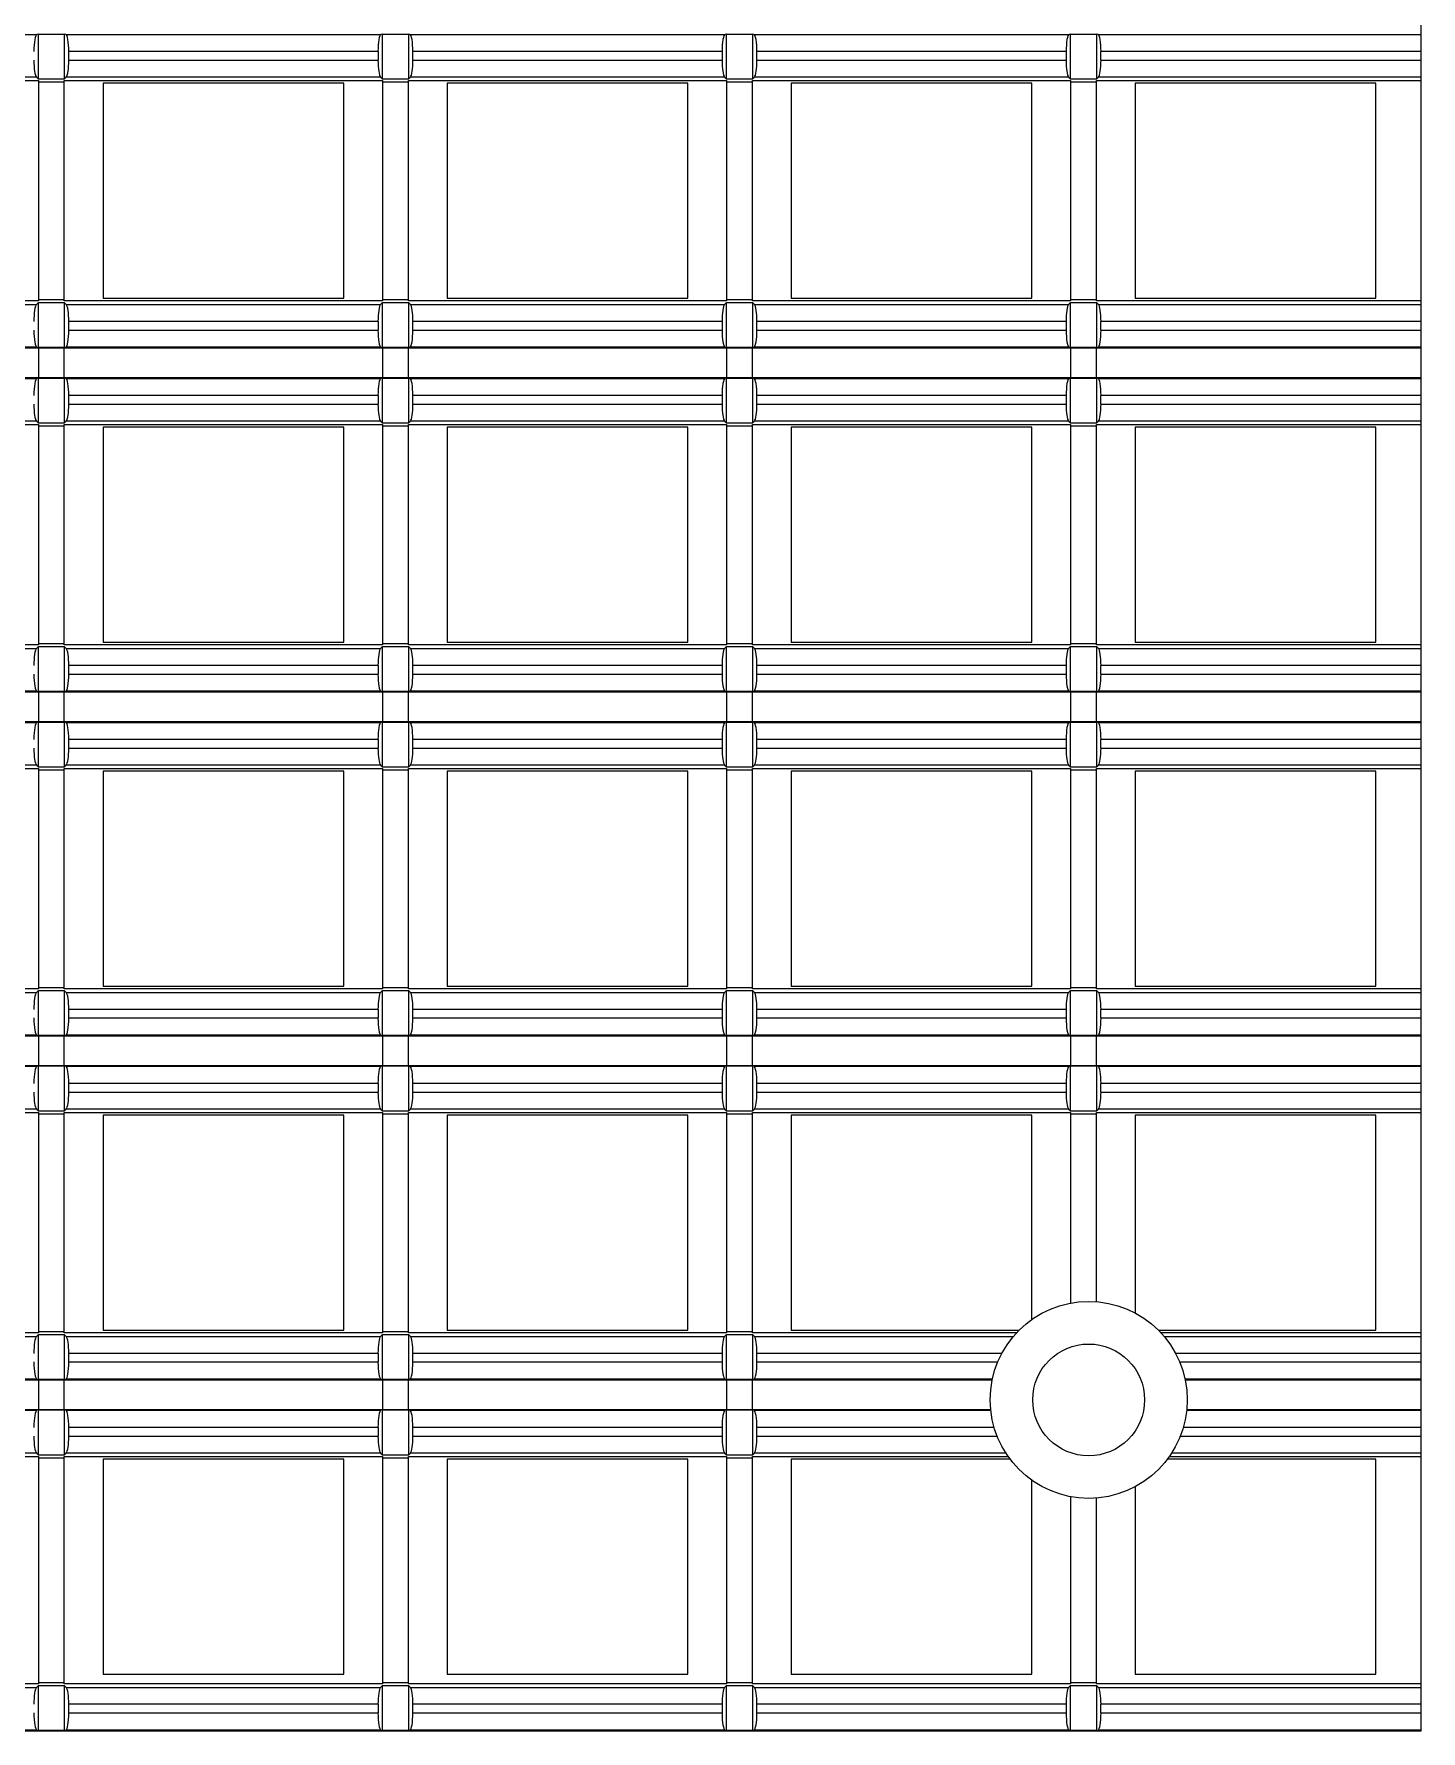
# Model space of a CAD drawing. Header units: inches. Extents: x 0 to 653, y 0 to 346.
# Drawn here: x 111.72 to 127.84, y 191.47 to 211.21 of the extents above; entities that cross this region are included whole.
import ezdxf

# ---------------------------------------------------------------- set-up
doc = ezdxf.new("R2010")
doc.units = ezdxf.units.IN
doc.header["$LTSCALE"] = 35.925693
doc.header["$MEASUREMENT"] = 0
doc.layers.get('0').update_dxf_attribs({"linetype": 'CONTINUOUS'})
doc.layers.add('2', color=7, linetype='CONTINUOUS')
doc.layers.add('71', color=7, linetype='CONTINUOUS')

msp = doc.modelspace()

# ---------------------------------------------------------------- linework, layer by layer
at = {"color": 3, "linetype": 'Continuous'}
msp.add_circle((123.981, 195.322), 0.65, dxfattribs=at)
at = {"layer": '2', "color": 132, "linetype": 'Continuous', "true_color": 0x00cccc}
for p, q in [((127.845, 191.471), (127.845, 319.291)), ((108.09, 211.201), (111.753, 211.201)), ((111.772, 211.204), (111.753, 211.201)), ((111.772, 210.681), (111.772, 211.204)), ((111.772, 211.204), (112.072, 211.204)), ((112.072, 211.204), (112.072, 210.681)), ((112.09, 211.201), (112.072, 211.204)), ((112.09, 211.201), (115.753, 211.201)), ((115.772, 211.204), (115.753, 211.201)), ((115.772, 210.681), (115.772, 211.204)), ((115.772, 211.204), (116.072, 211.204)), ((116.072, 211.204), (116.072, 210.681)), ((116.09, 211.201), (116.072, 211.204)), ((116.09, 211.201), (119.753, 211.201)), ((119.771, 211.204), (119.753, 211.201)), ((119.771, 210.681), (119.771, 211.204)), ((119.771, 211.204), (120.071, 211.204)), ((120.071, 211.204), (120.071, 210.681)), ((120.09, 211.201), (120.071, 211.204)), ((120.09, 211.201), (123.753, 211.201)), ((123.771, 211.204), (123.753, 211.201)), ((123.771, 210.681), (123.771, 211.204)), ((123.771, 211.204), (124.071, 211.204)), ((124.071, 211.204), (124.071, 210.681)), ((124.09, 211.201), (124.071, 211.204)), ((124.09, 211.201), (127.845, 211.201)), ((112.124, 210.901), (112.124, 211.001)), ((115.719, 211.001), (112.124, 211.001)), ((115.719, 211.001), (115.719, 210.901)), ((116.124, 210.901), (116.124, 211.001)), ((119.719, 211.001), (116.124, 211.001)), ((119.719, 211.001), (119.719, 210.901)), ((120.124, 210.901), (120.124, 211.001)), ((123.719, 211.001), (120.124, 211.001)), ((123.719, 211.001), (123.719, 210.901)), ((124.124, 210.901), (124.124, 211.001)), ((127.845, 211.001), (124.124, 211.001)), ((112.124, 210.901), (115.719, 210.901)), ((116.124, 210.901), (119.719, 210.901)), ((120.124, 210.901), (123.719, 210.901)), ((124.124, 210.901), (127.845, 210.901)), ((108.072, 210.663), (111.772, 210.663)), ((111.748, 210.704), (108.095, 210.704)), ((111.748, 210.704), (111.772, 210.681)), ((112.072, 210.681), (111.772, 210.681)), ((111.772, 210.663), (111.772, 208.101)), ((112.072, 210.645), (111.772, 210.645)), ((112.072, 210.681), (112.095, 210.704)), ((112.072, 208.101), (112.072, 210.663)), ((112.072, 210.663), (115.772, 210.663)), ((115.748, 210.704), (112.095, 210.704)), ((112.522, 210.632), (112.522, 208.132)), ((115.322, 210.632), (112.522, 210.632)), ((115.322, 208.132), (115.322, 210.632)), ((115.748, 210.704), (115.772, 210.681)), ((116.072, 210.681), (115.772, 210.681)), ((115.772, 210.663), (115.772, 208.101)), ((116.072, 210.645), (115.772, 210.645)), ((116.072, 210.681), (116.095, 210.704)), ((116.072, 208.101), (116.072, 210.663)), ((116.072, 210.663), (119.771, 210.663)), ((119.748, 210.704), (116.095, 210.704)), ((116.522, 210.632), (116.522, 208.132)), ((119.321, 210.632), (116.522, 210.632)), ((119.321, 208.132), (119.321, 210.632)), ((119.748, 210.704), (119.771, 210.681)), ((120.071, 210.681), (119.771, 210.681)), ((119.771, 210.663), (119.771, 208.101)), ((120.071, 210.645), (119.771, 210.645)), ((120.071, 210.681), (120.095, 210.704)), ((120.071, 208.101), (120.071, 210.663)), ((120.071, 210.663), (123.771, 210.663)), ((123.748, 210.704), (120.095, 210.704)), ((120.521, 210.632), (120.521, 208.132)), ((123.321, 210.632), (120.521, 210.632)), ((123.321, 208.132), (123.321, 210.632)), ((123.748, 210.704), (123.771, 210.681)), ((124.071, 210.681), (123.771, 210.681)), ((123.771, 210.663), (123.771, 208.101)), ((124.071, 210.645), (123.771, 210.645)), ((124.071, 210.681), (124.095, 210.704)), ((124.071, 208.101), (124.071, 210.663)), ((124.071, 210.663), (127.845, 210.663)), ((127.845, 210.704), (124.095, 210.704)), ((124.521, 210.632), (124.521, 208.132)), ((127.321, 210.632), (124.521, 210.632)), ((127.321, 208.132), (127.321, 210.632)), ((111.772, 208.101), (108.072, 208.101)), ((108.095, 208.06), (111.748, 208.06)), ((111.772, 208.083), (111.748, 208.06)), ((111.772, 208.118), (112.072, 208.118)), ((111.772, 207.559), (111.772, 208.083)), ((111.772, 208.083), (112.072, 208.083)), ((115.772, 208.101), (112.072, 208.101)), ((112.072, 208.083), (112.072, 207.559)), ((112.095, 208.06), (112.072, 208.083)), ((112.095, 208.06), (115.748, 208.06)), ((112.522, 208.132), (115.322, 208.132)), ((115.772, 208.083), (115.748, 208.06)), ((115.772, 208.118), (116.072, 208.118)), ((115.772, 207.559), (115.772, 208.083)), ((115.772, 208.083), (116.072, 208.083)), ((119.771, 208.101), (116.072, 208.101)), ((116.072, 208.083), (116.072, 207.559)), ((116.095, 208.06), (116.072, 208.083)), ((116.095, 208.06), (119.748, 208.06)), ((116.522, 208.132), (119.321, 208.132)), ((119.771, 208.083), (119.748, 208.06)), ((119.771, 208.118), (120.071, 208.118)), ((119.771, 207.559), (119.771, 208.083)), ((119.771, 208.083), (120.071, 208.083)), ((123.771, 208.101), (120.071, 208.101)), ((120.071, 208.083), (120.071, 207.559)), ((120.095, 208.06), (120.071, 208.083)), ((120.095, 208.06), (123.748, 208.06)), ((120.521, 208.132), (123.321, 208.132)), ((123.771, 208.083), (123.748, 208.06)), ((123.771, 208.118), (124.071, 208.118)), ((123.771, 207.559), (123.771, 208.083)), ((123.771, 208.083), (124.071, 208.083)), ((127.845, 208.101), (124.071, 208.101)), ((124.071, 208.083), (124.071, 207.559)), ((124.095, 208.06), (124.071, 208.083)), ((124.095, 208.06), (127.845, 208.06)), ((124.521, 208.132), (127.321, 208.132)), ((112.124, 207.763), (112.124, 207.863)), ((115.719, 207.863), (112.124, 207.863)), ((115.719, 207.863), (115.719, 207.763)), ((116.124, 207.763), (116.124, 207.863)), ((119.719, 207.863), (116.124, 207.863)), ((119.719, 207.863), (119.719, 207.763)), ((120.124, 207.763), (120.124, 207.863)), ((123.719, 207.863), (120.124, 207.863)), ((123.719, 207.863), (123.719, 207.763)), ((124.124, 207.763), (124.124, 207.863)), ((127.845, 207.863), (124.124, 207.863)), ((112.124, 207.763), (115.719, 207.763)), ((116.124, 207.763), (119.719, 207.763)), ((120.124, 207.763), (123.719, 207.763)), ((124.124, 207.763), (127.845, 207.763)), ((108.072, 207.556), (111.772, 207.556)), ((111.753, 207.563), (108.09, 207.563)), ((111.753, 207.563), (111.772, 207.559)), ((112.072, 207.559), (111.772, 207.559)), ((111.772, 207.556), (111.772, 207.208)), ((112.072, 207.552), (111.772, 207.552)), ((112.072, 207.559), (112.09, 207.563)), ((112.072, 207.208), (112.072, 207.556)), ((112.072, 207.556), (115.772, 207.556)), ((115.753, 207.563), (112.09, 207.563)), ((115.753, 207.563), (115.772, 207.559)), ((116.072, 207.559), (115.772, 207.559)), ((115.772, 207.556), (115.772, 207.208)), ((116.072, 207.552), (115.772, 207.552)), ((116.072, 207.559), (116.09, 207.563)), ((116.072, 207.208), (116.072, 207.556)), ((116.072, 207.556), (119.771, 207.556)), ((119.753, 207.563), (116.09, 207.563)), ((119.753, 207.563), (119.771, 207.559)), ((120.071, 207.559), (119.771, 207.559)), ((119.771, 207.556), (119.771, 207.208)), ((120.071, 207.552), (119.771, 207.552)), ((120.071, 207.559), (120.09, 207.563)), ((120.071, 207.208), (120.071, 207.556)), ((120.071, 207.556), (123.771, 207.556)), ((123.753, 207.563), (120.09, 207.563)), ((123.753, 207.563), (123.771, 207.559)), ((124.071, 207.559), (123.771, 207.559)), ((123.771, 207.556), (123.771, 207.208)), ((124.071, 207.552), (123.771, 207.552)), ((124.071, 207.559), (124.09, 207.563)), ((124.071, 207.208), (124.071, 207.556)), ((124.071, 207.556), (127.845, 207.556)), ((127.845, 207.563), (124.09, 207.563)), ((111.772, 207.208), (108.072, 207.208)), ((108.09, 207.201), (111.753, 207.201)), ((111.772, 207.204), (111.753, 207.201)), ((111.772, 207.211), (112.072, 207.211)), ((111.772, 206.681), (111.772, 207.204)), ((111.772, 207.204), (112.072, 207.204)), ((115.772, 207.208), (112.072, 207.208)), ((112.072, 207.204), (112.072, 206.681)), ((112.09, 207.201), (112.072, 207.204)), ((112.09, 207.201), (115.753, 207.201)), ((115.772, 207.204), (115.753, 207.201)), ((115.772, 207.211), (116.072, 207.211)), ((115.772, 206.681), (115.772, 207.204)), ((115.772, 207.204), (116.072, 207.204)), ((119.771, 207.208), (116.072, 207.208)), ((116.072, 207.204), (116.072, 206.681)), ((116.09, 207.201), (116.072, 207.204)), ((116.09, 207.201), (119.753, 207.201)), ((119.771, 207.204), (119.753, 207.201)), ((119.771, 207.211), (120.071, 207.211)), ((119.771, 206.681), (119.771, 207.204)), ((119.771, 207.204), (120.071, 207.204)), ((123.771, 207.208), (120.071, 207.208)), ((120.071, 207.204), (120.071, 206.681)), ((120.09, 207.201), (120.071, 207.204)), ((120.09, 207.201), (123.753, 207.201)), ((123.771, 207.204), (123.753, 207.201)), ((123.771, 207.211), (124.071, 207.211)), ((123.771, 206.681), (123.771, 207.204)), ((123.771, 207.204), (124.071, 207.204)), ((127.845, 207.208), (124.071, 207.208)), ((124.071, 207.204), (124.071, 206.681)), ((124.09, 207.201), (124.071, 207.204)), ((124.09, 207.201), (127.845, 207.201)), ((112.124, 206.901), (112.124, 207.001)), ((115.719, 207.001), (112.124, 207.001)), ((112.124, 206.901), (115.719, 206.901)), ((115.719, 207.001), (115.719, 206.901)), ((116.124, 206.901), (116.124, 207.001)), ((119.719, 207.001), (116.124, 207.001)), ((116.124, 206.901), (119.719, 206.901)), ((119.719, 207.001), (119.719, 206.901)), ((120.124, 206.901), (120.124, 207.001)), ((123.719, 207.001), (120.124, 207.001)), ((120.124, 206.901), (123.719, 206.901)), ((123.719, 207.001), (123.719, 206.901)), ((124.124, 206.901), (124.124, 207.001)), ((127.845, 207.001), (124.124, 207.001)), ((124.124, 206.901), (127.845, 206.901)), ((108.072, 206.663), (111.772, 206.663)), ((111.748, 206.704), (108.095, 206.704)), ((111.748, 206.704), (111.772, 206.681)), ((112.072, 206.681), (111.772, 206.681)), ((111.772, 206.663), (111.772, 204.101)), ((112.072, 206.646), (111.772, 206.646)), ((112.072, 206.681), (112.095, 206.704)), ((112.072, 204.101), (112.072, 206.663)), ((112.072, 206.663), (115.772, 206.663)), ((115.748, 206.704), (112.095, 206.704)), ((112.522, 206.632), (112.522, 204.132)), ((115.322, 206.632), (112.522, 206.632)), ((115.322, 204.132), (115.322, 206.632)), ((115.748, 206.704), (115.772, 206.681)), ((116.072, 206.681), (115.772, 206.681)), ((115.772, 206.663), (115.772, 204.101)), ((116.072, 206.646), (115.772, 206.646)), ((116.072, 206.681), (116.095, 206.704)), ((116.072, 204.101), (116.072, 206.663)), ((116.072, 206.663), (119.771, 206.663)), ((119.748, 206.704), (116.095, 206.704)), ((116.522, 206.632), (116.522, 204.132)), ((119.321, 206.632), (116.522, 206.632)), ((119.321, 204.132), (119.321, 206.632)), ((119.748, 206.704), (119.771, 206.681)), ((120.071, 206.681), (119.771, 206.681)), ((119.771, 206.663), (119.771, 204.101)), ((120.071, 206.646), (119.771, 206.646)), ((120.071, 206.681), (120.095, 206.704)), ((120.071, 204.101), (120.071, 206.663)), ((120.071, 206.663), (123.771, 206.663)), ((123.748, 206.704), (120.095, 206.704)), ((120.521, 206.632), (120.521, 204.132)), ((123.321, 206.632), (120.521, 206.632)), ((123.321, 204.132), (123.321, 206.632)), ((123.748, 206.704), (123.771, 206.681)), ((124.071, 206.681), (123.771, 206.681)), ((123.771, 206.663), (123.771, 204.101)), ((124.071, 206.646), (123.771, 206.646)), ((124.071, 206.681), (124.095, 206.704)), ((124.071, 204.101), (124.071, 206.663)), ((124.071, 206.663), (127.845, 206.663)), ((127.845, 206.704), (124.095, 206.704)), ((124.521, 206.632), (124.521, 204.132)), ((127.321, 206.632), (124.521, 206.632)), ((127.321, 204.132), (127.321, 206.632)), ((111.772, 204.101), (108.072, 204.101)), ((108.095, 204.06), (111.748, 204.06)), ((111.772, 204.083), (111.748, 204.06)), ((111.772, 204.118), (112.072, 204.118)), ((111.772, 203.559), (111.772, 204.083)), ((111.772, 204.083), (112.072, 204.083)), ((115.772, 204.101), (112.072, 204.101)), ((112.072, 204.083), (112.072, 203.559)), ((112.095, 204.06), (112.072, 204.083)), ((112.095, 204.06), (115.748, 204.06)), ((112.522, 204.132), (115.322, 204.132)), ((115.772, 204.083), (115.748, 204.06)), ((115.772, 204.118), (116.072, 204.118)), ((115.772, 203.559), (115.772, 204.083)), ((115.772, 204.083), (116.072, 204.083)), ((119.771, 204.101), (116.072, 204.101)), ((116.072, 204.083), (116.072, 203.559)), ((116.095, 204.06), (116.072, 204.083)), ((116.095, 204.06), (119.748, 204.06)), ((116.522, 204.132), (119.321, 204.132)), ((119.771, 204.083), (119.748, 204.06)), ((119.771, 204.118), (120.071, 204.118)), ((119.771, 203.559), (119.771, 204.083)), ((119.771, 204.083), (120.071, 204.083)), ((123.771, 204.101), (120.071, 204.101)), ((120.071, 204.083), (120.071, 203.559)), ((120.095, 204.06), (120.071, 204.083)), ((120.095, 204.06), (123.748, 204.06)), ((120.521, 204.132), (123.321, 204.132)), ((123.771, 204.083), (123.748, 204.06)), ((123.771, 204.118), (124.071, 204.118)), ((123.771, 203.559), (123.771, 204.083)), ((123.771, 204.083), (124.071, 204.083)), ((127.845, 204.101), (124.071, 204.101)), ((124.071, 204.083), (124.071, 203.559)), ((124.095, 204.06), (124.071, 204.083)), ((124.095, 204.06), (127.845, 204.06)), ((124.521, 204.132), (127.321, 204.132)), ((112.124, 203.763), (112.124, 203.863)), ((115.719, 203.863), (112.124, 203.863)), ((115.719, 203.863), (115.719, 203.763)), ((116.124, 203.763), (116.124, 203.863)), ((119.719, 203.863), (116.124, 203.863)), ((119.719, 203.863), (119.719, 203.763)), ((120.124, 203.763), (120.124, 203.863)), ((123.719, 203.863), (120.124, 203.863)), ((123.719, 203.863), (123.719, 203.763)), ((124.124, 203.763), (124.124, 203.863)), ((127.845, 203.863), (124.124, 203.863)), ((112.124, 203.763), (115.719, 203.763)), ((116.124, 203.763), (119.719, 203.763)), ((120.124, 203.763), (123.719, 203.763)), ((124.124, 203.763), (127.845, 203.763)), ((108.072, 203.556), (111.772, 203.556)), ((111.753, 203.563), (108.09, 203.563)), ((111.753, 203.563), (111.772, 203.559)), ((112.072, 203.559), (111.772, 203.559)), ((111.772, 203.556), (111.772, 203.208)), ((112.072, 203.552), (111.772, 203.552)), ((112.072, 203.559), (112.09, 203.563)), ((112.072, 203.208), (112.072, 203.556)), ((112.072, 203.556), (115.772, 203.556)), ((115.753, 203.563), (112.09, 203.563)), ((115.753, 203.563), (115.772, 203.559)), ((116.072, 203.559), (115.772, 203.559)), ((115.772, 203.556), (115.772, 203.208)), ((116.072, 203.552), (115.772, 203.552)), ((116.072, 203.559), (116.09, 203.563)), ((116.072, 203.208), (116.072, 203.556)), ((116.072, 203.556), (119.771, 203.556)), ((119.753, 203.563), (116.09, 203.563)), ((119.753, 203.563), (119.771, 203.559)), ((120.071, 203.559), (119.771, 203.559)), ((119.771, 203.556), (119.771, 203.208)), ((120.071, 203.552), (119.771, 203.552)), ((120.071, 203.559), (120.09, 203.563)), ((120.071, 203.208), (120.071, 203.556)), ((120.071, 203.556), (123.771, 203.556)), ((123.753, 203.563), (120.09, 203.563)), ((123.753, 203.563), (123.771, 203.559)), ((124.071, 203.559), (123.771, 203.559)), ((123.771, 203.556), (123.771, 203.208)), ((124.071, 203.552), (123.771, 203.552)), ((124.071, 203.559), (124.09, 203.563)), ((124.071, 203.208), (124.071, 203.556)), ((124.071, 203.556), (127.845, 203.556)), ((127.845, 203.563), (124.09, 203.563)), ((111.772, 203.208), (108.072, 203.208)), ((108.09, 203.201), (111.753, 203.201)), ((111.772, 203.204), (111.753, 203.201)), ((111.772, 203.211), (112.072, 203.211)), ((111.772, 202.681), (111.772, 203.204)), ((111.772, 203.204), (112.072, 203.204)), ((115.772, 203.208), (112.072, 203.208)), ((112.072, 203.204), (112.072, 202.681)), ((112.09, 203.201), (112.072, 203.204)), ((112.09, 203.201), (115.753, 203.201)), ((115.772, 203.204), (115.753, 203.201)), ((115.772, 203.211), (116.072, 203.211)), ((115.772, 202.681), (115.772, 203.204)), ((115.772, 203.204), (116.072, 203.204)), ((119.771, 203.208), (116.072, 203.208)), ((116.072, 203.204), (116.072, 202.681)), ((116.09, 203.201), (116.072, 203.204)), ((116.09, 203.201), (119.753, 203.201)), ((119.771, 203.204), (119.753, 203.201)), ((119.771, 203.211), (120.071, 203.211)), ((119.771, 202.681), (119.771, 203.204)), ((119.771, 203.204), (120.071, 203.204)), ((123.771, 203.208), (120.071, 203.208)), ((120.071, 203.204), (120.071, 202.681)), ((120.09, 203.201), (120.071, 203.204)), ((120.09, 203.201), (123.753, 203.201)), ((123.771, 203.204), (123.753, 203.201)), ((123.771, 203.211), (124.071, 203.211)), ((123.771, 202.681), (123.771, 203.204)), ((123.771, 203.204), (124.071, 203.204)), ((127.845, 203.208), (124.071, 203.208)), ((124.071, 203.204), (124.071, 202.681)), ((124.09, 203.201), (124.071, 203.204)), ((124.09, 203.201), (127.845, 203.201)), ((112.124, 202.901), (112.124, 203.001)), ((115.719, 203.001), (112.124, 203.001)), ((112.124, 202.901), (115.719, 202.901)), ((115.719, 203.001), (115.719, 202.901)), ((116.124, 202.901), (116.124, 203.001)), ((119.719, 203.001), (116.124, 203.001)), ((116.124, 202.901), (119.719, 202.901)), ((119.719, 203.001), (119.719, 202.901)), ((120.124, 202.901), (120.124, 203.001)), ((123.719, 203.001), (120.124, 203.001)), ((120.124, 202.901), (123.719, 202.901)), ((123.719, 203.001), (123.719, 202.901)), ((124.124, 202.901), (124.124, 203.001)), ((127.845, 203.001), (124.124, 203.001)), ((124.124, 202.901), (127.845, 202.901)), ((111.748, 202.704), (108.095, 202.704)), ((111.748, 202.704), (111.772, 202.681)), ((112.072, 202.681), (111.772, 202.681)), ((112.072, 202.681), (112.095, 202.704)), ((115.748, 202.704), (112.095, 202.704)), ((115.748, 202.704), (115.772, 202.681)), ((116.072, 202.681), (115.772, 202.681)), ((116.072, 202.681), (116.095, 202.704)), ((119.748, 202.704), (116.095, 202.704)), ((119.748, 202.704), (119.771, 202.681)), ((120.071, 202.681), (119.771, 202.681)), ((120.071, 202.681), (120.095, 202.704)), ((123.748, 202.704), (120.095, 202.704)), ((123.748, 202.704), (123.771, 202.681)), ((124.071, 202.681), (123.771, 202.681)), ((124.071, 202.681), (124.095, 202.704)), ((127.845, 202.704), (124.095, 202.704)), ((108.072, 202.663), (111.772, 202.663)), ((111.772, 202.663), (111.772, 200.101)), ((112.072, 202.646), (111.772, 202.646)), ((112.072, 200.101), (112.072, 202.663)), ((112.072, 202.663), (115.772, 202.663)), ((112.522, 202.632), (112.522, 200.132)), ((115.322, 202.632), (112.522, 202.632)), ((115.322, 200.132), (115.322, 202.632)), ((115.772, 202.663), (115.772, 200.101)), ((116.072, 202.646), (115.772, 202.646)), ((116.072, 200.101), (116.072, 202.663)), ((116.072, 202.663), (119.771, 202.663)), ((116.522, 202.632), (116.522, 200.132)), ((119.321, 202.632), (116.522, 202.632)), ((119.321, 200.132), (119.321, 202.632)), ((119.771, 202.663), (119.771, 200.101)), ((120.071, 202.646), (119.771, 202.646)), ((120.071, 200.101), (120.071, 202.663)), ((120.071, 202.663), (123.771, 202.663)), ((120.521, 202.632), (120.521, 200.132)), ((123.321, 202.632), (120.521, 202.632)), ((123.321, 200.132), (123.321, 202.632)), ((123.771, 202.663), (123.771, 200.101)), ((124.071, 202.646), (123.771, 202.646)), ((124.071, 200.101), (124.071, 202.663)), ((124.071, 202.663), (127.845, 202.663)), ((124.521, 202.632), (124.521, 200.132)), ((127.321, 202.632), (124.521, 202.632)), ((127.321, 200.132), (127.321, 202.632)), ((111.772, 200.118), (112.072, 200.118)), ((112.522, 200.132), (115.322, 200.132)), ((115.772, 200.118), (116.072, 200.118)), ((116.522, 200.132), (119.321, 200.132)), ((119.771, 200.118), (120.071, 200.118)), ((120.521, 200.132), (123.321, 200.132)), ((123.771, 200.118), (124.071, 200.118)), ((124.521, 200.132), (127.321, 200.132)), ((111.772, 200.101), (108.072, 200.101)), ((108.095, 200.06), (111.748, 200.06)), ((111.772, 200.083), (111.748, 200.06)), ((111.772, 199.559), (111.772, 200.083)), ((111.772, 200.083), (112.072, 200.083)), ((115.772, 200.101), (112.072, 200.101)), ((112.072, 200.083), (112.072, 199.559)), ((112.095, 200.06), (112.072, 200.083)), ((112.095, 200.06), (115.748, 200.06)), ((115.772, 200.083), (115.748, 200.06)), ((115.772, 199.559), (115.772, 200.083)), ((115.772, 200.083), (116.072, 200.083)), ((119.771, 200.101), (116.072, 200.101)), ((116.072, 200.083), (116.072, 199.559)), ((116.095, 200.06), (116.072, 200.083)), ((116.095, 200.06), (119.748, 200.06)), ((119.771, 200.083), (119.748, 200.06)), ((119.771, 199.559), (119.771, 200.083)), ((119.771, 200.083), (120.071, 200.083)), ((123.771, 200.101), (120.071, 200.101)), ((120.071, 200.083), (120.071, 199.559)), ((120.095, 200.06), (120.071, 200.083)), ((120.095, 200.06), (123.748, 200.06)), ((123.771, 200.083), (123.748, 200.06)), ((123.771, 199.559), (123.771, 200.083)), ((123.771, 200.083), (124.071, 200.083)), ((127.845, 200.101), (124.071, 200.101)), ((124.071, 200.083), (124.071, 199.559)), ((124.095, 200.06), (124.071, 200.083)), ((124.095, 200.06), (127.845, 200.06)), ((112.124, 199.763), (112.124, 199.863)), ((115.719, 199.863), (112.124, 199.863)), ((112.124, 199.763), (115.719, 199.763)), ((115.719, 199.863), (115.719, 199.763)), ((116.124, 199.763), (116.124, 199.863)), ((119.719, 199.863), (116.124, 199.863)), ((116.124, 199.763), (119.719, 199.763)), ((119.719, 199.863), (119.719, 199.763)), ((120.124, 199.763), (120.124, 199.863)), ((123.719, 199.863), (120.124, 199.863)), ((120.124, 199.763), (123.719, 199.763)), ((123.719, 199.863), (123.719, 199.763)), ((124.124, 199.763), (124.124, 199.863)), ((127.845, 199.863), (124.124, 199.863)), ((124.124, 199.763), (127.845, 199.763)), ((108.072, 199.556), (111.772, 199.556)), ((111.753, 199.563), (108.09, 199.563)), ((111.753, 199.563), (111.772, 199.559)), ((112.072, 199.559), (111.772, 199.559)), ((111.772, 199.556), (111.772, 199.208)), ((112.072, 199.552), (111.772, 199.552)), ((112.072, 199.559), (112.09, 199.563)), ((112.072, 199.208), (112.072, 199.556)), ((112.072, 199.556), (115.772, 199.556)), ((115.753, 199.563), (112.09, 199.563)), ((115.753, 199.563), (115.772, 199.559)), ((116.072, 199.559), (115.772, 199.559)), ((115.772, 199.556), (115.772, 199.208)), ((116.072, 199.552), (115.772, 199.552)), ((116.072, 199.559), (116.09, 199.563)), ((116.072, 199.208), (116.072, 199.556)), ((116.072, 199.556), (119.771, 199.556)), ((119.753, 199.563), (116.09, 199.563)), ((119.753, 199.563), (119.771, 199.559)), ((120.071, 199.559), (119.771, 199.559)), ((119.771, 199.556), (119.771, 199.208)), ((120.071, 199.552), (119.771, 199.552)), ((120.071, 199.559), (120.09, 199.563)), ((120.071, 199.208), (120.071, 199.556)), ((120.071, 199.556), (123.771, 199.556)), ((123.753, 199.563), (120.09, 199.563)), ((123.753, 199.563), (123.771, 199.559)), ((124.071, 199.559), (123.771, 199.559)), ((123.771, 199.556), (123.771, 199.208)), ((124.071, 199.552), (123.771, 199.552)), ((124.071, 199.559), (124.09, 199.563)), ((124.071, 199.208), (124.071, 199.556)), ((124.071, 199.556), (127.845, 199.556)), ((127.845, 199.563), (124.09, 199.563)), ((111.772, 199.208), (108.072, 199.208)), ((108.09, 199.201), (111.753, 199.201)), ((111.772, 199.205), (111.753, 199.201)), ((111.772, 199.212), (112.072, 199.212)), ((111.772, 198.681), (111.772, 199.205)), ((111.772, 199.205), (112.072, 199.205)), ((115.772, 199.208), (112.072, 199.208)), ((112.072, 199.205), (112.072, 198.681)), ((112.09, 199.201), (112.072, 199.205)), ((112.09, 199.201), (115.753, 199.201)), ((115.772, 199.205), (115.753, 199.201)), ((115.772, 199.212), (116.072, 199.212)), ((115.772, 198.681), (115.772, 199.205)), ((115.772, 199.205), (116.072, 199.205)), ((119.771, 199.208), (116.072, 199.208)), ((116.072, 199.205), (116.072, 198.681)), ((116.09, 199.201), (116.072, 199.205)), ((116.09, 199.201), (119.753, 199.201)), ((119.771, 199.205), (119.753, 199.201)), ((119.771, 199.212), (120.071, 199.212)), ((119.771, 198.681), (119.771, 199.205)), ((119.771, 199.205), (120.071, 199.205)), ((123.771, 199.208), (120.071, 199.208)), ((120.071, 199.205), (120.071, 198.681)), ((120.09, 199.201), (120.071, 199.205)), ((120.09, 199.201), (123.753, 199.201)), ((123.771, 199.205), (123.753, 199.201)), ((123.771, 199.212), (124.071, 199.212)), ((123.771, 198.681), (123.771, 199.205)), ((123.771, 199.205), (124.071, 199.205)), ((127.845, 199.208), (124.071, 199.208)), ((124.071, 199.205), (124.071, 198.681)), ((124.09, 199.201), (124.071, 199.205)), ((124.09, 199.201), (127.845, 199.201)), ((112.124, 198.901), (112.124, 199.001)), ((115.719, 199.001), (112.124, 199.001)), ((115.719, 199.001), (115.719, 198.901)), ((116.124, 198.901), (116.124, 199.001)), ((119.719, 199.001), (116.124, 199.001)), ((119.719, 199.001), (119.719, 198.901)), ((120.124, 198.901), (120.124, 199.001)), ((123.719, 199.001), (120.124, 199.001)), ((123.719, 199.001), (123.719, 198.901)), ((124.124, 198.901), (124.124, 199.001)), ((127.845, 199.001), (124.124, 199.001)), ((112.124, 198.901), (115.719, 198.901)), ((116.124, 198.901), (119.719, 198.901)), ((120.124, 198.901), (123.719, 198.901)), ((124.124, 198.901), (127.845, 198.901)), ((108.072, 198.663), (111.772, 198.663)), ((111.748, 198.704), (108.095, 198.704)), ((111.748, 198.704), (111.772, 198.681)), ((112.072, 198.681), (111.772, 198.681)), ((111.772, 198.663), (111.772, 196.101)), ((112.072, 198.646), (111.772, 198.646)), ((112.072, 198.681), (112.095, 198.704)), ((112.072, 196.101), (112.072, 198.663)), ((112.072, 198.663), (115.772, 198.663)), ((115.748, 198.704), (112.095, 198.704)), ((112.522, 198.632), (112.522, 196.132)), ((115.322, 198.632), (112.522, 198.632)), ((115.322, 196.132), (115.322, 198.632)), ((115.748, 198.704), (115.772, 198.681)), ((116.072, 198.681), (115.772, 198.681)), ((115.772, 198.663), (115.772, 196.101)), ((116.072, 198.646), (115.772, 198.646)), ((116.072, 198.681), (116.095, 198.704)), ((116.072, 196.101), (116.072, 198.663)), ((116.072, 198.663), (119.771, 198.663)), ((119.748, 198.704), (116.095, 198.704)), ((116.522, 198.632), (116.522, 196.132)), ((119.321, 198.632), (116.522, 198.632)), ((119.321, 196.132), (119.321, 198.632)), ((119.748, 198.704), (119.771, 198.681)), ((120.071, 198.681), (119.771, 198.681)), ((119.771, 198.663), (119.771, 196.101)), ((120.071, 198.646), (119.771, 198.646)), ((120.071, 198.681), (120.095, 198.704)), ((120.071, 196.101), (120.071, 198.663)), ((120.071, 198.663), (123.771, 198.663)), ((123.748, 198.704), (120.095, 198.704)), ((120.521, 198.632), (120.521, 196.132)), ((123.321, 198.632), (120.521, 198.632)), ((123.321, 196.259), (123.321, 198.632)), ((123.748, 198.704), (123.771, 198.681)), ((124.071, 198.681), (123.771, 198.681)), ((123.771, 198.663), (123.771, 196.448)), ((124.071, 198.646), (123.771, 198.646)), ((124.071, 198.681), (124.095, 198.704)), ((124.071, 196.464), (124.071, 198.663)), ((124.071, 198.663), (127.845, 198.663)), ((127.845, 198.704), (124.095, 198.704)), ((124.521, 198.632), (124.521, 196.332)), ((127.321, 198.632), (124.521, 198.632)), ((127.321, 196.132), (127.321, 198.632)), ((111.772, 196.101), (108.072, 196.101)), ((108.095, 196.06), (111.748, 196.06)), ((111.772, 196.083), (111.748, 196.06)), ((111.772, 196.118), (112.072, 196.118)), ((111.772, 195.56), (111.772, 196.083)), ((111.772, 196.083), (112.072, 196.083)), ((115.772, 196.101), (112.072, 196.101)), ((112.072, 196.083), (112.072, 195.56)), ((112.095, 196.06), (112.072, 196.083)), ((112.095, 196.06), (115.748, 196.06)), ((112.522, 196.132), (115.322, 196.132)), ((115.772, 196.083), (115.748, 196.06)), ((115.772, 196.118), (116.072, 196.118)), ((115.772, 195.56), (115.772, 196.083)), ((115.772, 196.083), (116.072, 196.083)), ((119.771, 196.101), (116.072, 196.101)), ((116.072, 196.083), (116.072, 195.56)), ((116.095, 196.06), (116.072, 196.083)), ((116.095, 196.06), (119.748, 196.06)), ((116.522, 196.132), (119.321, 196.132)), ((119.771, 196.083), (119.748, 196.06)), ((119.771, 196.118), (120.071, 196.118)), ((119.771, 195.56), (119.771, 196.083)), ((119.771, 196.083), (120.071, 196.083)), ((123.141, 196.101), (120.071, 196.101)), ((120.071, 196.083), (120.071, 195.56)), ((120.095, 196.06), (120.071, 196.083)), ((120.095, 196.06), (123.105, 196.06)), ((120.521, 196.132), (123.171, 196.132)), ((124.791, 196.132), (127.321, 196.132)), ((127.845, 196.101), (124.821, 196.101)), ((124.858, 196.06), (127.845, 196.06)), ((112.124, 195.763), (112.124, 195.863)), ((115.719, 195.863), (112.124, 195.863)), ((115.719, 195.863), (115.719, 195.763)), ((116.124, 195.763), (116.124, 195.863)), ((119.719, 195.863), (116.124, 195.863)), ((119.719, 195.863), (119.719, 195.763)), ((120.124, 195.763), (120.124, 195.863)), ((122.971, 195.863), (120.124, 195.863)), ((127.845, 195.863), (124.991, 195.863)), ((112.124, 195.763), (115.719, 195.763)), ((116.124, 195.763), (119.719, 195.763)), ((120.124, 195.763), (122.924, 195.763)), ((125.038, 195.763), (127.845, 195.763)), ((108.072, 195.556), (111.772, 195.556)), ((111.753, 195.563), (108.09, 195.563)), ((111.753, 195.563), (111.772, 195.56)), ((112.072, 195.56), (111.772, 195.56)), ((111.772, 195.556), (111.772, 195.208)), ((112.072, 195.553), (111.772, 195.553)), ((112.072, 195.56), (112.09, 195.563)), ((112.072, 195.208), (112.072, 195.556)), ((112.072, 195.556), (115.772, 195.556)), ((115.753, 195.563), (112.09, 195.563)), ((115.753, 195.563), (115.772, 195.56)), ((116.072, 195.56), (115.772, 195.56)), ((115.772, 195.556), (115.772, 195.208)), ((116.072, 195.553), (115.772, 195.553)), ((116.072, 195.56), (116.09, 195.563)), ((116.072, 195.208), (116.072, 195.556)), ((116.072, 195.556), (119.771, 195.556)), ((119.753, 195.563), (116.09, 195.563)), ((119.753, 195.563), (119.771, 195.56)), ((120.071, 195.56), (119.771, 195.56)), ((119.771, 195.556), (119.771, 195.208)), ((120.071, 195.553), (119.771, 195.553)), ((120.071, 195.56), (120.09, 195.563)), ((120.071, 195.208), (120.071, 195.556)), ((120.071, 195.556), (122.86, 195.556)), ((122.861, 195.563), (120.09, 195.563)), ((127.845, 195.563), (125.101, 195.563)), ((125.102, 195.556), (127.845, 195.556)), ((111.772, 195.208), (108.072, 195.208)), ((108.09, 195.201), (111.753, 195.201)), ((111.772, 195.205), (111.753, 195.201)), ((111.772, 195.212), (112.072, 195.212)), ((111.772, 194.681), (111.772, 195.205)), ((111.772, 195.205), (112.072, 195.205)), ((115.772, 195.208), (112.072, 195.208)), ((112.072, 195.205), (112.072, 194.681)), ((112.09, 195.201), (112.072, 195.205)), ((112.09, 195.201), (115.753, 195.201)), ((115.772, 195.205), (115.753, 195.201)), ((115.772, 195.212), (116.072, 195.212)), ((115.772, 194.681), (115.772, 195.205)), ((115.772, 195.205), (116.072, 195.205)), ((119.771, 195.208), (116.072, 195.208)), ((116.072, 195.205), (116.072, 194.681)), ((116.09, 195.201), (116.072, 195.205)), ((116.09, 195.201), (119.753, 195.201)), ((119.771, 195.205), (119.753, 195.201)), ((119.771, 195.212), (120.071, 195.212)), ((119.771, 194.681), (119.771, 195.205)), ((119.771, 195.205), (120.071, 195.205)), ((122.841, 195.208), (120.071, 195.208)), ((120.071, 195.205), (120.071, 194.681)), ((120.09, 195.201), (120.071, 195.205)), ((120.09, 195.201), (122.842, 195.201)), ((125.12, 195.201), (127.845, 195.201)), ((127.845, 195.208), (125.121, 195.208)), ((112.124, 194.901), (112.124, 195.001)), ((115.719, 195.001), (112.124, 195.001)), ((115.719, 195.001), (115.719, 194.901)), ((116.124, 194.901), (116.124, 195.001)), ((119.719, 195.001), (116.124, 195.001)), ((119.719, 195.001), (119.719, 194.901)), ((120.124, 194.901), (120.124, 195.001)), ((122.882, 195.001), (120.124, 195.001)), ((127.845, 195.001), (125.081, 195.001)), ((112.124, 194.901), (115.719, 194.901)), ((116.124, 194.901), (119.719, 194.901)), ((120.124, 194.901), (122.916, 194.901)), ((125.046, 194.901), (127.845, 194.901)), ((108.072, 194.663), (111.772, 194.663)), ((111.748, 194.704), (108.095, 194.704)), ((111.748, 194.704), (111.772, 194.681)), ((112.072, 194.681), (111.772, 194.681)), ((111.772, 194.663), (111.772, 192.019)), ((112.072, 194.646), (111.772, 194.646)), ((112.072, 194.681), (112.095, 194.704)), ((112.072, 192.019), (112.072, 194.663)), ((112.072, 194.663), (115.772, 194.663)), ((115.748, 194.704), (112.095, 194.704)), ((112.522, 194.632), (112.522, 192.132)), ((115.322, 194.632), (112.522, 194.632)), ((115.322, 192.132), (115.322, 194.632)), ((115.748, 194.704), (115.772, 194.681)), ((116.072, 194.681), (115.772, 194.681)), ((115.772, 194.663), (115.772, 192.019)), ((116.072, 194.646), (115.772, 194.646)), ((116.072, 194.681), (116.095, 194.704)), ((116.072, 192.019), (116.072, 194.663)), ((116.072, 194.663), (119.771, 194.663)), ((119.748, 194.704), (116.095, 194.704)), ((116.522, 194.632), (116.522, 192.132)), ((119.321, 194.632), (116.522, 194.632)), ((119.321, 192.132), (119.321, 194.632)), ((119.748, 194.704), (119.771, 194.681)), ((120.071, 194.681), (119.771, 194.681)), ((119.771, 194.663), (119.771, 192.019)), ((120.071, 194.646), (119.771, 194.646)), ((120.071, 194.681), (120.095, 194.704)), ((120.071, 192.019), (120.071, 194.663)), ((120.071, 194.663), (123.044, 194.663)), ((123.017, 194.704), (120.095, 194.704)), ((120.521, 194.632), (120.521, 192.132)), ((123.067, 194.632), (120.521, 194.632)), ((127.321, 194.632), (124.895, 194.632)), ((124.918, 194.663), (127.845, 194.663)), ((127.845, 194.704), (124.946, 194.704)), ((127.321, 192.132), (127.321, 194.632)), ((123.321, 192.132), (123.321, 194.386)), ((123.771, 194.196), (123.771, 192.019)), ((124.521, 194.312), (124.521, 192.132)), ((124.071, 192.019), (124.071, 194.18)), ((111.772, 192.037), (112.072, 192.037)), ((112.522, 192.132), (115.322, 192.132)), ((115.772, 192.037), (116.072, 192.037)), ((116.522, 192.132), (119.321, 192.132)), ((119.771, 192.037), (120.071, 192.037)), ((120.521, 192.132), (123.321, 192.132)), ((123.771, 192.037), (124.071, 192.037)), ((124.521, 192.132), (127.321, 192.132)), ((111.772, 192.019), (108.072, 192.019)), ((108.095, 191.978), (111.748, 191.978)), ((111.772, 192.002), (111.748, 191.978)), ((111.772, 191.478), (111.772, 192.002)), ((111.772, 192.002), (112.072, 192.002)), ((115.772, 192.019), (112.072, 192.019)), ((112.072, 192.002), (112.072, 191.478)), ((112.095, 191.978), (112.072, 192.002)), ((112.095, 191.978), (115.748, 191.978)), ((115.772, 192.002), (115.748, 191.978)), ((115.772, 191.478), (115.772, 192.002)), ((115.772, 192.002), (116.072, 192.002)), ((119.771, 192.019), (116.072, 192.019)), ((116.072, 192.002), (116.072, 191.478)), ((116.095, 191.978), (116.072, 192.002)), ((116.095, 191.978), (119.748, 191.978)), ((119.771, 192.002), (119.748, 191.978)), ((119.771, 191.478), (119.771, 192.002)), ((119.771, 192.002), (120.071, 192.002)), ((123.771, 192.019), (120.071, 192.019)), ((120.071, 192.002), (120.071, 191.478)), ((120.095, 191.978), (120.071, 192.002)), ((120.095, 191.978), (123.748, 191.978)), ((123.771, 192.002), (123.748, 191.978)), ((123.771, 191.478), (123.771, 192.002)), ((123.771, 192.002), (124.071, 192.002)), ((127.845, 192.019), (124.071, 192.019)), ((124.071, 192.002), (124.071, 191.478)), ((124.095, 191.978), (124.071, 192.002)), ((124.095, 191.978), (127.845, 191.978)), ((112.124, 191.682), (112.124, 191.782)), ((115.719, 191.782), (112.124, 191.782)), ((112.124, 191.682), (115.719, 191.682)), ((115.719, 191.782), (115.719, 191.682)), ((116.124, 191.682), (116.124, 191.782)), ((119.719, 191.782), (116.124, 191.782)), ((116.124, 191.682), (119.719, 191.682)), ((119.719, 191.782), (119.719, 191.682)), ((120.124, 191.682), (120.124, 191.782)), ((123.719, 191.782), (120.124, 191.782)), ((120.124, 191.682), (123.719, 191.682)), ((123.719, 191.782), (123.719, 191.682)), ((124.124, 191.682), (124.124, 191.782)), ((127.845, 191.782), (124.124, 191.782)), ((124.124, 191.682), (127.845, 191.682)), ((0, 191.475), (127.845, 191.475)), ((127.845, 191.471), (0, 191.471)), ((111.753, 191.482), (108.09, 191.482)), ((111.753, 191.482), (111.772, 191.478)), ((112.072, 191.478), (111.772, 191.478)), ((112.072, 191.478), (112.09, 191.482)), ((115.753, 191.482), (112.09, 191.482)), ((115.753, 191.482), (115.772, 191.478)), ((116.072, 191.478), (115.772, 191.478)), ((116.072, 191.478), (116.09, 191.482)), ((119.753, 191.482), (116.09, 191.482)), ((119.753, 191.482), (119.771, 191.478)), ((120.071, 191.478), (119.771, 191.478)), ((120.071, 191.478), (120.09, 191.482)), ((123.753, 191.482), (120.09, 191.482)), ((123.753, 191.482), (123.771, 191.478)), ((124.071, 191.478), (123.771, 191.478)), ((124.071, 191.478), (124.09, 191.482)), ((127.845, 191.482), (124.09, 191.482))]:
    msp.add_line(p, q, dxfattribs=at)
for centre, start_param, end_param in [((111.754, 211.001), 0.034907, 1.570796), ((112.089, 211.001), -1.570796, -0.034907), ((115.754, 211.001), 0.034907, 1.570796), ((116.089, 211.001), -1.570796, -0.034907), ((119.754, 211.001), 0.034907, 1.570796), ((120.089, 211.001), -1.570796, -0.034907), ((123.754, 211.001), 0.034907, 1.570796), ((124.089, 211.001), -1.570796, -0.034907), ((111.754, 210.901), 1.570796, 2.96706), ((112.089, 210.901), -2.96706, -1.570796), ((115.754, 210.901), -4.712389, -3.316126), ((116.089, 210.901), -2.96706, -1.570796), ((119.754, 210.901), 1.570796, 2.96706), ((120.089, 210.901), -2.96706, -1.570796), ((123.754, 210.901), -4.712389, -3.316126), ((124.089, 210.901), -2.96706, -1.570796), ((111.754, 207.863), 0.174533, 1.570796), ((112.089, 207.863), -1.570796, -0.174533), ((115.754, 207.863), 0.174533, 1.570796), ((116.089, 207.863), -1.570796, -0.174533), ((119.754, 207.863), 0.174533, 1.570796), ((120.089, 207.863), -1.570796, -0.174533), ((123.754, 207.863), 0.174533, 1.570796), ((124.089, 207.863), -1.570796, -0.174533), ((111.754, 207.763), 1.570796, 3.106686), ((112.089, 207.763), -3.106686, -1.570796), ((115.754, 207.763), -4.712389, -3.176499), ((116.089, 207.763), -3.106686, -1.570796), ((119.754, 207.763), 1.570796, 3.106686), ((120.089, 207.763), -3.106686, -1.570796), ((123.754, 207.763), -4.712389, -3.176499), ((124.089, 207.763), -3.106686, -1.570796), ((111.754, 207.001), 0.034907, 1.570796), ((112.089, 207.001), -1.570796, -0.034907), ((115.754, 207.001), 0.034907, 1.570796), ((116.089, 207.001), -1.570796, -0.034907), ((119.754, 207.001), 0.034907, 1.570796), ((120.089, 207.001), -1.570796, -0.034907), ((123.754, 207.001), 0.034907, 1.570796), ((124.089, 207.001), -1.570796, -0.034907), ((111.754, 206.901), 1.570796, 2.96706), ((112.089, 206.901), -2.96706, -1.570796), ((115.754, 206.901), -4.712389, -3.316126), ((116.089, 206.901), -2.96706, -1.570796), ((119.754, 206.901), 1.570796, 2.96706), ((120.089, 206.901), -2.96706, -1.570796), ((123.754, 206.901), -4.712389, -3.316126), ((124.089, 206.901), -2.96706, -1.570796), ((111.754, 203.863), 0.174533, 1.570796), ((112.089, 203.863), -1.570796, -0.174533), ((115.754, 203.863), 0.174533, 1.570796), ((116.089, 203.863), -1.570796, -0.174533), ((119.754, 203.863), 0.174533, 1.570796), ((120.089, 203.863), -1.570796, -0.174533), ((123.754, 203.863), 0.174533, 1.570796), ((124.089, 203.863), -1.570796, -0.174533), ((111.754, 203.763), 1.570796, 3.106686), ((112.089, 203.763), -3.106686, -1.570796), ((115.754, 203.763), -4.712389, -3.176499), ((116.089, 203.763), -3.106686, -1.570796), ((119.754, 203.763), 1.570796, 3.106686), ((120.089, 203.763), -3.106686, -1.570796), ((123.754, 203.763), -4.712389, -3.176499), ((124.089, 203.763), -3.106686, -1.570796), ((111.754, 203.001), 0.034907, 1.570796), ((112.089, 203.001), -1.570796, -0.034907), ((115.754, 203.001), 0.034907, 1.570796), ((116.089, 203.001), -1.570796, -0.034907), ((119.754, 203.001), 0.034907, 1.570796), ((120.089, 203.001), -1.570796, -0.034907), ((123.754, 203.001), 0.034907, 1.570796), ((124.089, 203.001), -1.570796, -0.034907), ((111.754, 202.901), 1.570796, 2.96706), ((112.089, 202.901), -2.96706, -1.570796), ((115.754, 202.901), -4.712389, -3.316126), ((116.089, 202.901), -2.96706, -1.570796), ((119.754, 202.901), 1.570796, 2.96706), ((120.089, 202.901), -2.96706, -1.570796), ((123.754, 202.901), -4.712389, -3.316126), ((124.089, 202.901), -2.96706, -1.570796), ((111.754, 199.863), 0.174533, 1.570796), ((112.089, 199.863), -1.570796, -0.174533), ((115.754, 199.863), 0.174533, 1.570796), ((116.089, 199.863), -1.570796, -0.174533), ((119.754, 199.863), 0.174533, 1.570796), ((120.089, 199.863), -1.570796, -0.174533), ((123.754, 199.863), 0.174533, 1.570796), ((124.089, 199.863), -1.570796, -0.174533), ((111.754, 199.763), 1.570796, 3.106686), ((112.089, 199.763), -3.106686, -1.570796), ((115.754, 199.763), -4.712389, -3.176499), ((116.089, 199.763), -3.106686, -1.570796), ((119.754, 199.763), 1.570796, 3.106686), ((120.089, 199.763), -3.106686, -1.570796), ((123.754, 199.763), -4.712389, -3.176499), ((124.089, 199.763), -3.106686, -1.570796), ((111.754, 199.001), 0.034907, 1.570796), ((112.089, 199.001), -1.570796, -0.034907), ((115.754, 199.001), 0.034907, 1.570796), ((116.089, 199.001), -1.570796, -0.034907), ((119.754, 199.001), 0.034907, 1.570796), ((120.089, 199.001), -1.570796, -0.034907), ((123.754, 199.001), 0.034907, 1.570796), ((124.089, 199.001), -1.570796, -0.034907), ((111.754, 198.901), 1.570796, 2.96706), ((112.089, 198.901), -2.96706, -1.570796), ((115.754, 198.901), -4.712389, -3.316126), ((116.089, 198.901), -2.96706, -1.570796), ((119.754, 198.901), 1.570796, 2.96706), ((120.089, 198.901), -2.96706, -1.570796), ((123.754, 198.901), -4.712389, -3.316126), ((124.089, 198.901), -2.96706, -1.570796), ((111.754, 195.863), 0.174533, 1.570796), ((112.089, 195.863), -1.570796, -0.174533), ((115.754, 195.863), 0.174533, 1.570796), ((116.089, 195.863), -1.570796, -0.174533), ((119.754, 195.863), 0.174533, 1.570796), ((120.089, 195.863), -1.570796, -0.174533), ((111.754, 195.763), 1.570796, 3.106686), ((112.089, 195.763), -3.106686, -1.570796), ((115.754, 195.763), -4.712389, -3.176499), ((116.089, 195.763), -3.106686, -1.570796), ((119.754, 195.763), 1.570796, 3.106686), ((120.089, 195.763), -3.106686, -1.570796), ((111.754, 195.001), 0.034907, 1.570796), ((112.089, 195.001), -1.570796, -0.034907), ((115.754, 195.001), 0.034907, 1.570796), ((116.089, 195.001), -1.570796, -0.034907), ((119.754, 195.001), 0.034907, 1.570796), ((120.089, 195.001), -1.570796, -0.034907), ((111.754, 194.901), 1.570796, 2.96706), ((112.089, 194.901), -2.96706, -1.570796), ((115.754, 194.901), -4.712389, -3.316126), ((116.089, 194.901), -2.96706, -1.570796), ((119.754, 194.901), 1.570796, 2.96706), ((120.089, 194.901), -2.96706, -1.570796), ((111.754, 191.782), 0.174533, 1.570796), ((112.089, 191.782), -1.570796, -0.174533), ((115.754, 191.782), 0.174533, 1.570796), ((116.089, 191.782), -1.570796, -0.174533), ((119.754, 191.782), 0.174533, 1.570796), ((120.089, 191.782), -1.570796, -0.174533), ((123.754, 191.782), 0.174533, 1.570796), ((124.089, 191.782), -1.570796, -0.174533), ((111.754, 191.682), 1.570796, 3.106686), ((112.089, 191.682), -3.106686, -1.570796), ((115.754, 191.682), -4.712389, -3.176499), ((116.089, 191.682), -3.106686, -1.570796), ((119.754, 191.682), 1.570796, 3.106686), ((120.089, 191.682), -3.106686, -1.570796), ((123.754, 191.682), -4.712389, -3.176499), ((124.089, 191.682), -3.106686, -1.570796)]:
    msp.add_ellipse(centre, major_axis=(0, 0.2), ratio=0.176327, start_param=start_param, end_param=end_param, dxfattribs=at)
at = {"layer": '71', "color": 3, "linetype": 'Continuous'}
msp.add_circle((123.981, 195.322), 1.145, dxfattribs=at)

doc.saveas('drawing.dxf')
